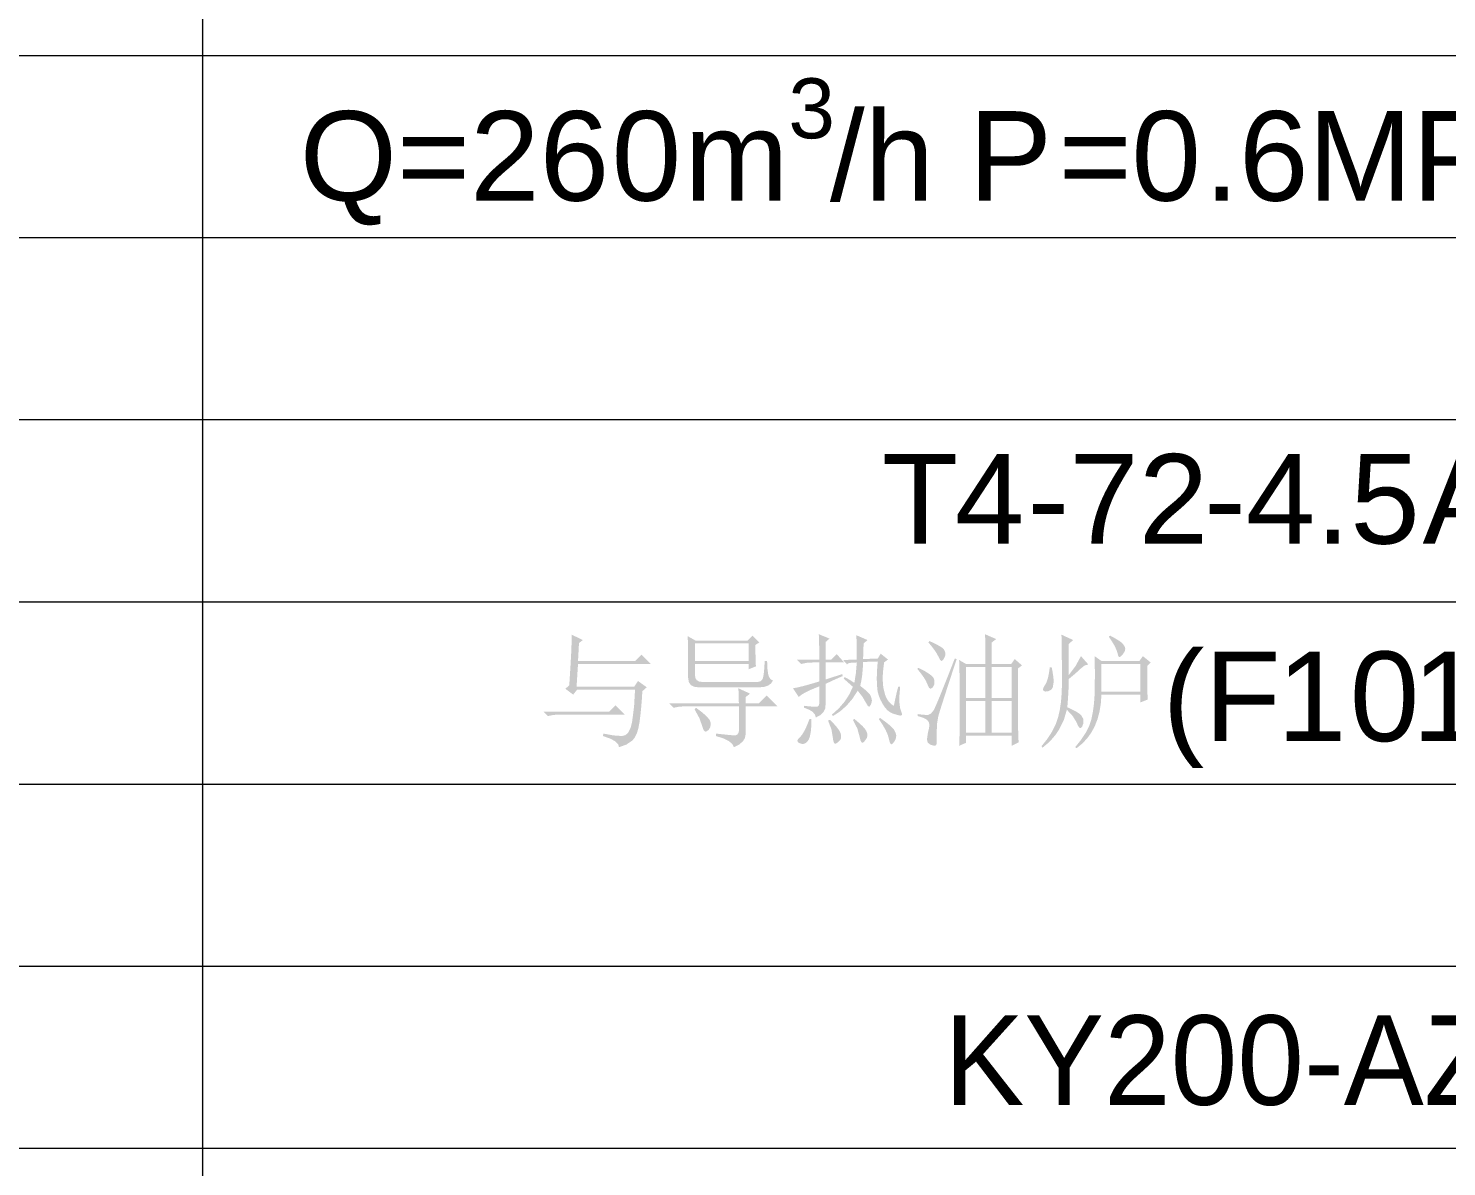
# Model space of a CAD drawing. Header units: millimetres. Extents: x 0 to 383, y 25 to 284.
# Drawn here: x 54.83 to 102.95, y 154.44 to 193.08 of the extents above; entities that cross this region are included whole.
import ezdxf

# ---------------------------------------------------------------- set-up
doc = ezdxf.new("R2010")
doc.units = ezdxf.units.MM

msp = doc.modelspace()

# ---------------------------------------------------------------- hatches: boundary and pattern name
h = msp.add_hatch(color=0)
h.dxf.hatch_style = 2
h.paths.add_polyline_path([(60.713056, 25.237281), (60.755389, 25.237281), (60.755389, 235.288226), (60.713056, 235.288226)])
h = msp.add_hatch(color=0)
h.dxf.hatch_style = 2
h.paths.add_polyline_path([(0.338667, 192.139976), (382.982611, 192.139976), (382.982611, 192.182309), (0.338667, 192.182309)])
h = msp.add_hatch(color=0)
h.dxf.hatch_style = 2
h.paths.add_polyline_path([(0.338667, 185.959309), (382.982611, 185.959309), (382.982611, 186.001642), (0.338667, 186.001642)])
h = msp.add_hatch(color=0)
h.dxf.hatch_style = 2
h.paths.add_polyline_path([(0.338667, 179.778642), (382.982611, 179.778642), (382.982611, 179.820986), (0.338667, 179.820986)])
h = msp.add_hatch(color=0)
h.dxf.hatch_style = 2
h.paths.add_polyline_path([(0.338667, 173.597976), (382.982611, 173.597976), (382.982611, 173.640309), (0.338667, 173.640309)])
h = msp.add_hatch(color=0)
h.paths.add_polyline_path([(72.306436, 169.888076), (74.538858, 169.888076), (74.753832, 170.10305), (75.068024, 169.788858), (72.835602, 169.788858), (72.641299, 169.776455), (72.455264, 169.739248)])
h.paths.add_polyline_path([(73.182868, 170.781045), (73.198382, 171.020824), (73.211893, 171.235798), (73.223466, 171.425967), (73.233166, 171.591332), (73.241058, 171.731891), (73.247205, 171.847647), (73.251673, 171.938597), (73.254526, 172.004743), (73.262105, 172.236253), (73.26555, 172.500837), (73.645889, 172.318936), (73.513597, 172.219717), (73.480524, 171.607868), (75.41529, 171.607868), (75.630264, 171.822842), (75.944457, 171.508649), (73.480524, 171.508649), (73.430915, 170.731436), (75.382217, 170.731436), (75.514509, 170.929873), (75.812165, 170.714899), (75.663337, 170.582608), (75.644733, 170.286071), (75.621996, 170.008655), (75.595124, 169.750875), (75.564118, 169.51325), (75.523897, 169.305338), (75.469722, 169.135668), (75.402112, 169.003204), (75.321583, 168.906913), (75.122457, 168.771176), (74.869587, 168.680915), (74.841682, 168.785301), (74.741429, 168.883487), (74.56883, 168.975471), (74.323884, 169.061253), (74.34042, 169.143936), (74.679418, 169.081924), (74.968806, 169.061253), (75.089728, 169.091312), (75.187914, 169.181832), (75.263361, 169.33333), (75.316071, 169.546323), (75.382217, 170.062398), (75.41529, 170.632217), (73.447451, 170.632217), (73.31516, 170.466852), (73.050576, 170.66529)])
h = msp.add_hatch(color=0)
h.paths.add_polyline_path([(77.56503, 170.714899), (77.413101, 170.734536), (77.30458, 170.793447), (77.239468, 170.891633), (77.217764, 171.029092), (77.217506, 171.297293), (77.21673, 171.539655), (77.215438, 171.756179), (77.21363, 171.946865), (77.211304, 172.111713), (77.208462, 172.250723), (77.205103, 172.363894), (77.201227, 172.451227), (77.465811, 172.302399), (79.235212, 172.302399), (79.400576, 172.467764), (79.632087, 172.236253), (79.499795, 172.153571), (79.500829, 171.928262), (79.503929, 171.731891), (79.509097, 171.56446), (79.516332, 171.425967), (79.268285, 171.326748), (79.268285, 171.508649), (77.449274, 171.508649), (77.449274, 171.128311), (77.464777, 171.027025), (77.511286, 170.954678), (77.588801, 170.91127), (77.697321, 170.8968), (79.565941, 170.8968), (79.633206, 170.905069), (79.686519, 170.929873), (79.726396, 170.971214), (79.753354, 171.029092), (79.772905, 171.114875), (79.789872, 171.239932), (79.803739, 171.404263), (79.813988, 171.607868), (79.89667, 171.607868), (79.905627, 171.352242), (79.935255, 171.150359), (79.961007, 171.072759), (79.996578, 171.013245), (80.04145, 170.971301), (80.095108, 170.94641), (80.028962, 170.845124), (79.929743, 170.772777), (79.797451, 170.729369), (79.632087, 170.714899)])
h.paths.add_polyline_path([(77.449274, 172.203181), (77.449274, 171.607868), (79.268285, 171.607868), (79.268285, 172.203181)])
h.paths.add_polyline_path([(78.160342, 169.143936), (78.372215, 169.121284), (78.544815, 169.103284), (78.67814, 169.090451), (78.772191, 169.083302), (78.838337, 169.089417), (78.887946, 169.115686), (78.921019, 169.161592), (78.937556, 169.226618), (78.937556, 170.069977), (77.118545, 170.069977), (76.911839, 170.057575), (76.72167, 170.020368), (76.572842, 170.169196), (78.937556, 170.169196), (78.933421, 170.462718), (78.921019, 170.681826), (79.317894, 170.499925), (79.169066, 170.38417), (79.169066, 170.169196), (79.61555, 170.169196), (79.880134, 170.43378), (80.243936, 170.069977), (79.169066, 170.069977), (79.169066, 169.127399), (79.144261, 168.994074), (79.069847, 168.875218), (78.945824, 168.770832), (78.772191, 168.680915), (78.715347, 168.791502), (78.594424, 168.891755), (78.409422, 168.981672), (78.160342, 169.061253)])
h.paths.add_polyline_path([(77.432738, 169.970759), (77.482347, 170.020368), (77.699474, 169.858104), (77.855107, 169.718578), (77.949761, 169.601789), (77.983953, 169.507738), (77.971551, 169.367178), (77.917807, 169.276227), (77.855107, 169.226618), (77.813076, 169.210082), (77.781037, 169.22145), (77.751065, 169.255557), (77.723159, 169.312401), (77.697321, 169.391983), (77.598102, 169.668968)])
h = msp.add_hatch(color=0)
h.paths.add_polyline_path([(82.476358, 171.640941), (82.939378, 171.657477), (82.938345, 171.926195), (82.935244, 172.153571), (82.930077, 172.339606), (82.922842, 172.4843), (83.303181, 172.318936), (83.170889, 172.203181), (83.163654, 172.002676), (83.158487, 171.847647), (83.155386, 171.738093), (83.154352, 171.674014), (83.650446, 171.69055), (83.749665, 171.855915), (83.997712, 171.657477), (83.86542, 171.558259), (83.828213, 171.244066), (83.815811, 170.996019), (83.83717, 170.719033), (83.904005, 170.450316), (83.956629, 170.32836), (84.023206, 170.227074), (84.103218, 170.146459), (84.196149, 170.086514), (84.236457, 170.281851), (84.274697, 170.45445), (84.310871, 170.604312), (84.344977, 170.731436), (84.411123, 170.731436), (84.387008, 170.442737), (84.383563, 170.207781), (84.407678, 170.016923), (84.460733, 169.855003), (84.476236, 169.811595), (84.473135, 169.780589), (84.451431, 169.761986), (84.411123, 169.755785), (84.383304, 169.759919), (84.333264, 169.772321), (84.26152, 169.792992), (84.168589, 169.821931), (84.068336, 169.868439), (83.974285, 169.94182), (83.886435, 170.042072), (83.804786, 170.169196), (83.735454, 170.305708), (83.684208, 170.434469), (83.650532, 170.555994), (83.63391, 170.670802), (83.621507, 170.868551), (83.617373, 171.012556), (83.625641, 171.289541), (83.650446, 171.591332), (83.154352, 171.574795), (83.14195, 171.331916), (83.12128, 171.115908), (83.092341, 170.926773), (83.055134, 170.764509), (83.201895, 170.64884), (83.311449, 170.550224), (83.383796, 170.469178), (83.418936, 170.406219), (83.44374, 170.318713), (83.452009, 170.268415), (83.44374, 170.210537), (83.418936, 170.136123), (83.385863, 170.074112), (83.35279, 170.053441), (83.311449, 170.086514), (83.253571, 170.185733), (83.133682, 170.388304), (82.972451, 170.599144), (82.789517, 170.322158), (82.587979, 170.086514), (82.367837, 169.892211), (82.129092, 169.739248), (82.096019, 169.788858), (82.326496, 169.996597), (82.521833, 170.22294), (82.68203, 170.467886), (82.807087, 170.731436), (82.492894, 171.012556), (82.525967, 171.062165), (82.724405, 170.954678), (82.856696, 170.863727), (82.91044, 171.202725), (82.939378, 171.558259), (82.674795, 171.541722), (82.608649, 171.492113)])
h.paths.add_polyline_path([(83.683519, 169.64003), (83.733128, 169.673102), (83.910982, 169.542878), (84.04801, 169.433324), (84.144731, 169.34444), (84.201661, 169.276227), (84.25885, 169.16874), (84.278832, 169.07779), (84.262295, 168.969614), (84.212686, 168.87384), (84.154808, 168.804249), (84.113467, 168.780134), (84.089696, 168.791502), (84.067992, 168.825609), (84.048355, 168.882453), (84.030785, 168.962035), (83.990477, 169.103628), (83.919164, 169.263825), (83.816844, 169.442626)])
h.paths.add_polyline_path([(81.666071, 171.657477), (81.665038, 171.953067), (81.661937, 172.194912), (81.656769, 172.383015), (81.649535, 172.517373), (82.013337, 172.368545), (81.881045, 172.25279), (81.881045, 171.657477), (82.079483, 171.657477), (82.261384, 171.839378), (82.509431, 171.558259), (81.881045, 171.558259), (81.881045, 170.979483), (81.990599, 171.015656), (82.120824, 171.058031), (82.271719, 171.106607), (82.443285, 171.161384), (82.459821, 171.095238), (82.281021, 171.01669), (82.124958, 170.94641), (81.991633, 170.884398), (81.881045, 170.830655), (81.881045, 170.136123), (81.866576, 169.990396), (81.806631, 169.867406), (81.701211, 169.767154), (81.550316, 169.689639), (81.51931, 169.790925), (81.442829, 169.879808), (81.320873, 169.956289), (81.153441, 170.020368), (81.153441, 170.086514), (81.289953, 170.072044), (81.402177, 170.061709), (81.49063, 170.055508), (81.555828, 170.053441), (81.603284, 170.060676), (81.637821, 170.08238), (81.658923, 170.118553), (81.666071, 170.169196), (81.666071, 170.747972), (81.399421, 170.638418), (81.194782, 170.541266), (81.052155, 170.456517), (80.97154, 170.38417), (80.773102, 170.681826), (80.921931, 170.708698), (81.120368, 170.75624), (81.368415, 170.824453), (81.666071, 170.913337), (81.666071, 171.558259), (81.451097, 171.558259), (81.244391, 171.545856), (81.054222, 171.508649), (80.905394, 171.657477)])
h.paths.add_polyline_path([(81.335342, 169.64003), (81.401488, 169.64003), (81.395287, 169.390949), (81.376683, 169.189411), (81.345677, 169.035415), (81.302269, 168.928962), (81.249645, 168.858682), (81.191337, 168.813207), (81.127861, 168.792536), (81.059734, 168.79667), (80.955692, 168.838011), (80.921931, 168.895889), (80.942601, 168.949632), (81.004613, 169.011644), (81.087295, 169.11293), (81.169977, 169.251423), (81.25266, 169.427123)])
h.paths.add_polyline_path([(82.029873, 169.606957), (82.170433, 169.466397), (82.27792, 169.342373), (82.352334, 169.234886), (82.393675, 169.143936), (82.409178, 169.066335), (82.406078, 168.998553), (82.384374, 168.940072), (82.344066, 168.890377), (82.261384, 168.820786), (82.211774, 168.79667), (82.181802, 168.809072), (82.158031, 168.84628), (82.140461, 168.908291), (82.129092, 168.995108), (82.079483, 169.284496), (81.963727, 169.59042)])
h.paths.add_polyline_path([(82.856696, 169.64003), (83.011725, 169.509891), (83.129548, 169.40094), (83.210163, 169.313693), (83.253571, 169.248667), (83.290778, 169.157027), (83.303181, 169.094326), (83.283199, 168.999242), (83.22601, 168.912425), (83.167444, 168.850414), (83.137816, 168.829743), (83.10681, 168.842145), (83.079938, 168.879352), (83.057201, 168.941364), (83.038597, 169.028181), (82.955915, 169.321703), (82.807087, 169.606957)])
h = msp.add_hatch(color=0)
h.paths.add_polyline_path([(87.519977, 170.251878), (87.519977, 169.177009), (88.197972, 169.177009), (88.197972, 170.251878)])
h.paths.add_polyline_path([(86.412035, 168.730524), (86.424437, 169.044717), (86.428571, 169.325837), (86.428571, 171.062165), (86.412035, 171.640941), (86.643545, 171.508649), (87.305003, 171.508649), (87.304745, 171.712513), (87.30397, 171.894155), (87.302678, 172.053577), (87.300869, 172.190778), (87.298544, 172.305758), (87.295702, 172.398517), (87.292343, 172.469056), (87.288467, 172.517373), (87.668806, 172.352009), (87.519977, 172.236253), (87.519977, 171.508649), (88.181436, 171.508649), (88.297191, 171.674014), (88.545238, 171.45904), (88.412946, 171.359821), (88.412946, 169.3093), (88.429483, 168.84628), (88.197972, 168.730524), (88.197972, 169.07779), (86.643545, 169.07779), (86.643545, 168.829743)])
h.paths.add_polyline_path([(86.643545, 171.409431), (86.643545, 170.351097), (87.305003, 170.351097), (87.305003, 171.409431)])
h.paths.add_polyline_path([(87.519977, 171.409431), (87.519977, 170.351097), (88.197972, 170.351097), (88.197972, 171.409431)])
h.paths.add_polyline_path([(86.643545, 170.251878), (86.643545, 169.177009), (87.305003, 169.177009), (87.305003, 170.251878)])
h.paths.add_polyline_path([(86.329352, 171.674014), (86.192927, 171.259838), (86.073037, 170.893786), (85.969684, 170.575922), (85.882868, 170.306311), (85.812588, 170.085017), (85.758845, 169.912106), (85.721638, 169.787641), (85.700967, 169.711687), (85.66376, 169.483622), (85.651358, 169.210082), (85.651358, 169.074603), (85.651358, 168.96548), (85.651358, 168.882195), (85.651358, 168.824231), (85.634821, 168.75464), (85.585212, 168.730524), (85.519755, 168.742238), (85.425359, 168.774622), (85.346122, 168.837322), (85.320628, 168.945498), (85.353701, 169.177009), (85.390908, 169.325837), (85.403311, 169.441592), (85.383329, 169.532543), (85.326141, 169.606957), (85.278512, 169.64003), (85.209696, 169.673102), (85.119177, 169.706175), (85.006436, 169.739248), (85.006436, 169.805394), (85.127445, 169.791011), (85.226233, 169.781278), (85.303317, 169.776714), (85.359214, 169.777833), (85.450164, 169.819174), (85.541115, 169.926661), (85.572368, 169.985045), (85.62061, 170.089873), (85.685776, 170.24108), (85.767802, 170.438603), (85.866622, 170.682375), (85.982173, 170.972334), (86.114389, 171.308414), (86.263207, 171.69055)])
h.paths.add_polyline_path([(85.022972, 171.376358), (85.261803, 171.256554), (85.432939, 171.145536), (85.536894, 171.04382), (85.574187, 170.951922), (85.565919, 170.807228), (85.524578, 170.720411), (85.47428, 170.678381), (85.436384, 170.66529), (85.386774, 170.702497), (85.337165, 170.814118), (85.290656, 170.921605), (85.217276, 171.045628), (85.117023, 171.186188), (84.989899, 171.343285)])
h.paths.add_polyline_path([(85.403311, 172.285863), (85.601748, 172.192931), (85.750576, 172.112919), (85.849795, 172.046343), (85.899405, 171.993719), (85.936612, 171.914482), (85.949014, 171.855915), (85.936612, 171.78219), (85.899405, 171.696062), (85.853929, 171.629228), (85.816722, 171.607868), (85.767113, 171.640941), (85.717503, 171.74016), (85.658592, 171.851781), (85.581078, 171.97167), (85.48496, 172.099828), (85.370238, 172.236253)])
h = msp.add_hatch(color=0)
h.paths.add_polyline_path([(90.347712, 168.680915), (90.549336, 168.932149), (90.708069, 169.173564), (90.824427, 169.405677), (90.898927, 169.629005), (90.946469, 169.858362), (90.981609, 170.107873), (91.004347, 170.377022), (91.014682, 170.66529), (91.018127, 171.239932), (91.00917, 171.773233), (91.240681, 171.607868), (92.530524, 171.607868), (92.64628, 171.773233), (92.910863, 171.558259), (92.795108, 171.442503), (92.795366, 171.211251), (92.796141, 171.005321), (92.797433, 170.824712), (92.799242, 170.669424), (92.801567, 170.539458), (92.804409, 170.434813), (92.807768, 170.35549), (92.811644, 170.301488), (92.563597, 170.202269), (92.563597, 170.466852), (91.240681, 170.466852), (91.220268, 170.167129), (91.175568, 169.888076), (91.10658, 169.629694), (91.013304, 169.391983), (90.89574, 169.174942), (90.753889, 168.978571), (90.587749, 168.802871), (90.397321, 168.647842)])
h.paths.add_polyline_path([(91.538337, 172.467764), (91.708869, 172.374746), (91.840127, 172.294131), (91.932111, 172.225918), (91.984821, 172.170108), (92.034431, 172.083291), (92.050967, 172.02128), (92.030296, 171.934463), (91.968285, 171.839378), (91.898005, 171.764964), (91.85253, 171.74016), (91.811188, 171.773233), (91.786384, 171.872451), (91.749177, 171.988207), (91.687165, 172.120498), (91.600349, 172.269326), (91.488727, 172.434691)])
h.paths.add_polyline_path([(91.240681, 171.508649), (91.240681, 170.566071), (92.563597, 170.566071), (92.563597, 171.508649)])
h.paths.add_polyline_path([(89.884691, 172.500837), (90.281566, 172.318936), (90.132738, 172.186644), (90.132738, 171.128311), (90.368382, 171.446638), (90.546149, 171.773233), (90.794196, 171.492113), (90.670173, 171.454906), (90.529613, 171.343285), (90.35598, 171.182054), (90.132738, 170.996019), (90.129637, 170.799649), (90.120336, 170.574339), (90.104833, 170.320091), (90.083128, 170.036905), (90.255728, 169.957323), (90.393187, 169.883942), (90.495506, 169.816763), (90.562686, 169.755785), (90.628832, 169.63245), (90.628832, 169.496714), (90.588179, 169.385092), (90.535125, 169.331349), (90.505067, 169.334363), (90.472424, 169.367867), (90.436681, 169.431343), (90.397321, 169.524274), (90.26503, 169.739248), (90.066592, 169.954222), (89.967373, 169.611091), (89.802009, 169.276227), (89.692455, 169.113963), (89.56223, 168.957901), (89.411335, 168.808039), (89.239769, 168.664378), (89.206696, 168.713988), (89.403067, 168.961001), (89.56223, 169.205947), (89.684186, 169.448827), (89.768936, 169.689639), (89.826813, 169.942853), (89.868155, 170.22294), (89.892959, 170.529898), (89.901227, 170.863727), (89.900194, 171.226496), (89.897093, 171.62027), (89.891926, 172.045051)])
h.paths.add_polyline_path([(89.553962, 171.392894), (89.582901, 171.237865), (89.603571, 171.103506), (89.615974, 170.989818), (89.620108, 170.8968), (89.587035, 170.703875), (89.533291, 170.628772), (89.438207, 170.582608), (89.338988, 170.570205), (89.272842, 170.599144), (89.258373, 170.631183), (89.264574, 170.677692), (89.291446, 170.73867), (89.338988, 170.814118), (89.385497, 170.906102), (89.425804, 171.033226), (89.459911, 171.19549), (89.487816, 171.392894)])
h = msp.add_hatch(color=0)
h.dxf.hatch_style = 2
h.paths.add_polyline_path([(0.338667, 167.410253), (382.982611, 167.410253), (382.982611, 167.452587), (0.338667, 167.452587)])
h = msp.add_hatch(color=0)
h.dxf.hatch_style = 2
h.paths.add_polyline_path([(0.338667, 161.229587), (382.982611, 161.229587), (382.982611, 161.27192), (0.338667, 161.27192)])
h = msp.add_hatch(color=0)
h.dxf.hatch_style = 2
h.paths.add_polyline_path([(0.338667, 155.04892), (382.982611, 155.04892), (382.982611, 155.091264), (0.338667, 155.091264)])

# ---------------------------------------------------------------- linework, layer by layer
at = {"color": 0, "lineweight": 0}
for points in [[(60.734222, 235.267059), (60.734222, 25.258448)], [(0.359833, 192.161142), (382.961444, 192.161142)], [(0.359833, 185.980476), (382.961444, 185.980476)], [(0.359833, 179.799809), (382.961444, 179.799809)], [(0.359833, 173.619142), (382.961444, 173.619142)], [(0.359833, 167.43142), (382.961444, 167.43142)], [(0.359833, 161.250753), (382.961444, 161.250753)], [(0.359833, 155.070087), (382.961444, 155.070087)]]:
    msp.add_lwpolyline(points, dxfattribs=at)

# ---------------------------------------------------------------- texts
at = {"color": 0, "attachment_point": 1}
for s, insert, char_height in [('{\\fArial|b0|i0|c0;3}', (80.616778, 191.385991), 2.036488), ('{\\fArial|b0|i0|c0;Q=26}', (64.036222, 190.27237), 3.039533), ('{\\fArial|b0|i0|c0;0}', (74.619556, 190.27237), 3.039533), ('{\\fArial|b0|i0|c0;/h}', (82.027889, 190.27237), 3.039533), ('{\\fArial|b0|i0|c0; P}', (85.555667, 190.27237), 3.039533), ('{\\fArial|b0|i0|c0;0}', (92.258444, 190.27237), 3.039533), ('{\\fArial|b0|i0|c0;.6}', (94.727889, 190.27237), 3.039533), ('{\\fArial|b0|i0|c0;M}', (98.255667, 190.27237), 3.039533), ('{\\fArial|b0|i0|c0;P}', (101.783444, 190.27237), 3.039533), ('{\\fArial|b0|i0|c0;m}', (77.089, 190.27237), 3.039533), ('{\\fArial|b0|i0|c0;=}', (89.789, 190.27237), 3.039533), ('{\\fArial|b0|i0|c0;T}', (83.791778, 178.630703), 3.039533), ('{\\fArial|b0|i0|c0;4}', (86.261222, 178.630703), 3.039533), ('{\\fArial|b0|i0|c0;-72}', (88.730667, 178.630703), 3.039533), ('{\\fArial|b0|i0|c0;-4.5}', (94.727889, 178.630703), 3.039533), ('{\\fArial|b0|i0|c0;A}', (102.136222, 178.630703), 3.039533), ('{\\fArial|b0|i0|c0;(F}', (93.316778, 171.927926), 3.039533), ('{\\fArial|b0|i0|c0;1}', (97.197333, 171.927926), 3.039533), ('{\\fArial|b0|i0|c0;0}', (99.666778, 171.927926), 3.039533), ('{\\fArial|b0|i0|c0;1}', (101.783444, 171.927926), 3.039533), ('{\\fËÎÌå|b0|i0|c0;KY200-AZ}', (85.908444, 159.580703), 3.039533)]:
    msp.add_mtext(s, dxfattribs=dict(at, insert=insert, char_height=char_height))

doc.saveas('drawing.dxf')
